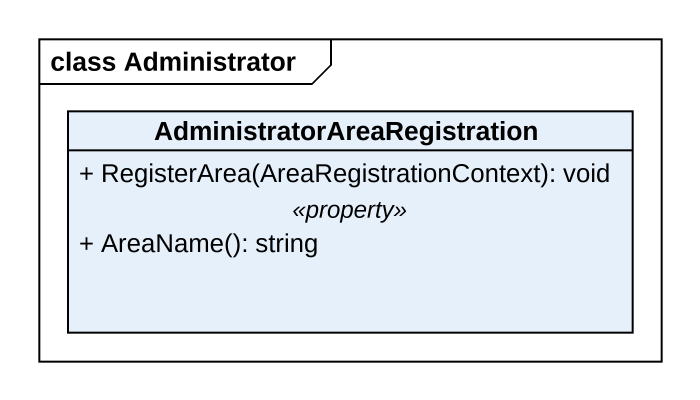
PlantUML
@startuml
mainframe class Administrator
hide circle
hide empty members
skinparam classAttributeIconSize 0
class "AdministratorAreaRegistration" as AdministratorAreaRegistratio {
  + RegisterArea(AreaRegistrationContext): void
  .. <<property>> ..
  + AreaName(): string
}
@enduml
